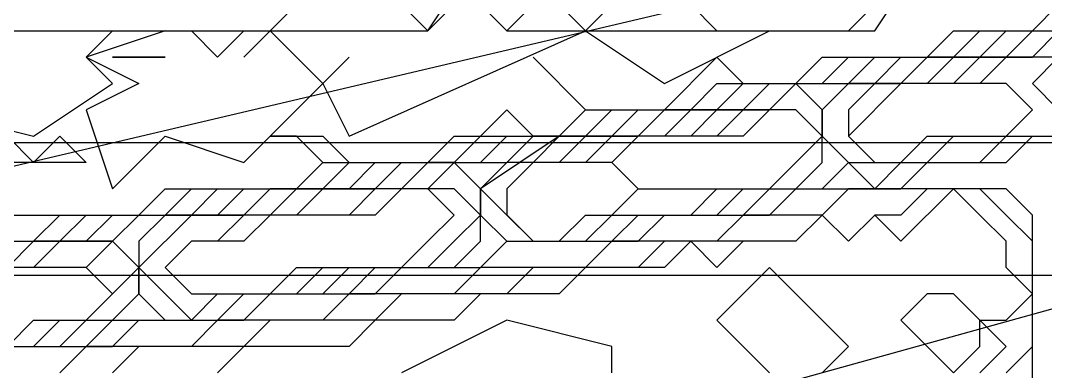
# Model space of a CAD drawing. Extents: x 46 to 224, y 52 to 151.
# Drawn here: x 69.16 to 92.37, y 129.82 to 137.76 of the extents above; entities that cross this region are included whole.
import ezdxf

# ---------------------------------------------------------------- set-up
doc = ezdxf.new("R2010")
doc.units = 0
doc.layers.add('OUTLINE', color=1, linetype='CONTINUOUS')

msp = doc.modelspace()

# ---------------------------------------------------------------- linework, layer by layer
for p, q in [((78.3865, 137.5278), (79.577, 139.3135)), ((88.5056, 137.5278), (89.696, 139.3135)), ((88.5056, 137.5278), (89.696, 139.3135)), ((74.8151, 137.5278), (75.4103, 138.123)), ((77.7913, 138.123), (78.3865, 137.5278)), ((78.3865, 137.5278), (78.9818, 138.123)), ((79.577, 138.123), (80.1722, 137.5278)), ((79.577, 138.123), (80.1722, 137.5278)), ((80.1722, 137.5278), (80.7675, 138.123)), ((81.3627, 138.123), (81.9579, 137.5278)), ((81.9579, 137.5278), (82.5532, 138.123)), ((84.3389, 138.123), (84.9341, 137.5278)), ((87.9103, 137.5278), (88.5056, 138.123)), ((87.9103, 137.5278), (88.5056, 138.123)), ((92.077, 137.5278), (92.6722, 138.123)), ((63.5056, 137.5278), (73.0294, 137.5278)), ((65.8865, 137.5278), (74.8151, 137.5278)), ((70.6484, 136.9326), (71.2437, 137.5278)), ((72.4341, 137.5278), (70.6484, 136.9326)), ((70.6484, 136.9326), (71.2437, 137.5278)), ((72.4341, 137.5278), (70.6484, 136.9326)), ((71.2437, 137.5278), (72.4341, 137.5278)), ((71.2437, 137.5278), (72.4341, 137.5278)), ((73.0294, 137.5278), (73.6246, 136.9326)), ((73.6246, 136.9326), (74.2198, 137.5278)), ((74.8151, 137.5278), (74.2198, 136.9326)), ((74.2198, 136.9326), (74.8151, 137.5278)), ((74.8151, 137.5278), (74.2198, 136.9326)), ((74.2198, 136.9326), (74.8151, 137.5278)), ((74.2198, 137.5278), (78.3865, 137.5278)), ((76.0056, 136.3373), (74.8151, 137.5278)), ((74.8151, 137.5278), (76.0056, 136.3373)), ((76.0056, 136.3373), (74.8151, 137.5278)), ((74.8151, 137.5278), (76.0056, 136.3373)), ((76.6008, 135.1468), (81.9579, 137.5278)), ((76.6008, 135.1468), (81.9579, 137.5278)), ((80.1722, 137.5278), (87.9103, 137.5278)), ((81.9579, 137.5278), (83.7437, 136.3373)), ((81.9579, 137.5278), (83.7437, 136.3373)), ((83.7437, 136.3373), (86.1246, 137.5278)), ((83.7437, 136.3373), (86.1246, 137.5278)), ((84.9341, 137.5278), (87.9103, 137.5278)), ((86.1246, 137.5278), (88.5056, 137.5278)), ((86.1246, 137.5278), (88.5056, 137.5278)), ((89.696, 136.9326), (90.2913, 137.5278)), ((90.2913, 136.9326), (90.8865, 137.5278)), ((90.2913, 137.5278), (92.077, 137.5278)), ((90.8865, 136.9326), (91.4818, 137.5278)), ((90.8865, 137.5278), (93.2675, 137.5278)), ((91.4818, 136.9326), (92.077, 137.5278)), ((91.4818, 136.9326), (92.077, 137.5278)), ((91.4818, 137.5278), (93.8627, 137.5278)), ((91.4818, 136.9326), (92.077, 137.5278)), ((92.077, 137.5278), (93.8627, 137.5278)), ((92.6722, 137.5278), (92.077, 136.9326)), ((92.077, 136.9326), (92.6722, 137.5278)), ((92.6722, 137.5278), (92.077, 136.9326)), ((92.077, 136.9326), (92.6722, 137.5278)), ((92.077, 136.9326), (92.6722, 137.5278)), ((92.6722, 137.5278), (92.077, 136.9326)), ((92.077, 137.5278), (94.4579, 137.5278)), ((92.6722, 137.5278), (92.077, 136.9326)), ((92.077, 137.5278), (94.4579, 137.5278)), ((92.6722, 137.5278), (92.077, 136.9326)), ((71.2437, 136.3373), (70.6484, 136.9326)), ((70.6484, 136.9326), (71.8389, 136.3373)), ((71.2437, 136.3373), (70.6484, 136.9326)), ((70.6484, 136.9326), (71.8389, 136.3373)), ((71.2437, 136.9326), (72.4341, 136.9326)), ((71.8389, 136.9326), (71.2437, 136.9326)), ((72.4341, 136.9326), (71.8389, 136.9326)), ((76.0056, 136.3373), (76.6008, 136.9326)), ((76.6008, 136.9326), (76.0056, 136.3373)), ((76.0056, 136.3373), (76.6008, 136.9326)), ((76.6008, 136.9326), (76.0056, 136.3373)), ((81.9579, 135.7421), (80.7675, 136.9326)), ((80.7675, 136.9326), (81.9579, 135.7421)), ((83.7437, 135.7421), (84.9341, 136.9326)), ((84.9341, 136.9326), (85.5294, 136.3373)), ((86.7198, 136.3373), (87.3151, 136.9326)), ((87.3151, 136.3373), (87.9103, 136.9326)), ((87.3151, 136.9326), (89.696, 136.9326)), ((87.9103, 136.3373), (88.5056, 136.9326)), ((87.9103, 136.9326), (90.2913, 136.9326)), ((88.5056, 136.3373), (89.1008, 136.9326)), ((88.5056, 136.3373), (89.1008, 136.9326)), ((88.5056, 136.9326), (90.8865, 136.9326)), ((88.5056, 136.3373), (89.1008, 136.9326)), ((89.1008, 136.9326), (91.4818, 136.9326)), ((89.1008, 136.3373), (89.696, 136.9326)), ((89.696, 136.9326), (89.1008, 136.3373)), ((89.1008, 136.9326), (91.4818, 136.9326)), ((89.1008, 136.9326), (91.4818, 136.9326)), ((90.2913, 136.9326), (89.696, 136.3373)), ((92.077, 136.9326), (89.696, 136.9326)), ((89.696, 136.9326), (92.077, 136.9326)), ((92.077, 136.9326), (89.696, 136.9326)), ((89.696, 136.9326), (92.077, 136.9326)), ((89.696, 136.9326), (92.077, 136.9326)), ((92.077, 136.9326), (89.696, 136.9326)), ((90.2913, 136.9326), (89.696, 136.3373)), ((90.2913, 136.9326), (89.696, 136.3373)), ((93.2675, 136.9326), (90.2913, 136.9326)), ((92.077, 136.9326), (90.2913, 136.9326)), ((90.8865, 136.9326), (90.2913, 136.3373)), ((92.077, 136.9326), (90.2913, 136.9326)), ((93.2675, 136.9326), (90.8865, 136.9326)), ((91.4818, 136.9326), (90.8865, 136.3373)), ((93.8627, 136.9326), (91.4818, 136.9326)), ((92.6722, 136.9326), (92.077, 136.3373)), ((69.4579, 135.1468), (71.2437, 136.3373)), ((69.4579, 135.1468), (71.2437, 136.3373)), ((71.8389, 136.3373), (70.6484, 135.7421)), ((71.8389, 136.3373), (70.6484, 135.7421)), ((74.2198, 134.5516), (76.0056, 136.3373)), ((74.2198, 134.5516), (76.0056, 136.3373)), ((76.0056, 136.3373), (76.6008, 135.1468)), ((76.0056, 136.3373), (76.6008, 135.1468)), ((84.3389, 135.7421), (84.9341, 136.3373)), ((84.9341, 135.7421), (85.5294, 136.3373)), ((84.9341, 136.3373), (87.3151, 136.3373)), ((85.5294, 135.7421), (86.1246, 136.3373)), ((85.5294, 135.7421), (86.1246, 136.3373)), ((85.5294, 136.3373), (87.9103, 136.3373)), ((85.5294, 136.3373), (86.7198, 136.3373)), ((85.5294, 135.7421), (86.1246, 136.3373)), ((86.1246, 136.3373), (88.5056, 136.3373)), ((86.1246, 135.7421), (86.7198, 136.3373)), ((86.7198, 136.3373), (86.1246, 135.7421)), ((86.1246, 135.7421), (86.7198, 136.3373)), ((86.7198, 136.3373), (86.1246, 135.7421)), ((86.1246, 135.7421), (86.7198, 136.3373)), ((86.1246, 136.3373), (88.5056, 136.3373)), ((86.1246, 136.3373), (88.5056, 136.3373)), ((86.7198, 136.3373), (88.5056, 136.3373)), ((87.3151, 135.7421), (86.7198, 136.3373)), ((86.7198, 136.3373), (88.5056, 136.3373)), ((87.3151, 135.7421), (86.7198, 136.3373)), ((86.7198, 136.3373), (89.1008, 136.3373)), ((87.9103, 136.3373), (87.3151, 135.7421)), ((87.9103, 136.3373), (87.3151, 135.7421)), ((87.9103, 136.3373), (87.3151, 135.7421)), ((87.9103, 136.3373), (87.3151, 135.7421)), ((87.9103, 136.3373), (87.3151, 135.7421)), ((87.9103, 136.3373), (87.3151, 135.7421)), ((87.9103, 136.3373), (87.3151, 135.7421)), ((89.696, 136.3373), (87.9103, 136.3373)), ((88.5056, 136.3373), (87.9103, 136.3373)), ((88.5056, 136.3373), (87.9103, 136.3373)), ((89.1008, 136.3373), (87.9103, 136.3373)), ((89.696, 136.3373), (87.9103, 136.3373)), ((90.2913, 136.3373), (87.9103, 136.3373)), ((88.5056, 136.3373), (87.9103, 135.7421)), ((89.1008, 136.3373), (87.9103, 135.1468)), ((89.696, 136.3373), (87.9103, 136.3373)), ((90.8865, 136.3373), (88.5056, 136.3373)), ((91.4818, 136.3373), (89.1008, 136.3373)), ((92.077, 135.7421), (91.4818, 136.3373)), ((92.077, 136.3373), (92.6722, 135.7421)), ((67.077, 135.7421), (69.4579, 135.1468)), ((67.077, 135.7421), (69.4579, 135.1468)), ((70.6484, 135.7421), (71.2437, 133.9564)), ((70.6484, 135.7421), (71.2437, 133.9564)), ((79.577, 135.1468), (80.1722, 135.7421)), ((80.1722, 135.7421), (80.7675, 135.1468)), ((81.3627, 135.1468), (81.9579, 135.7421)), ((81.3627, 135.1468), (81.9579, 135.7421)), ((81.9579, 135.1468), (82.5532, 135.7421)), ((81.9579, 135.7421), (84.3389, 135.7421)), ((81.9579, 135.7421), (83.7437, 135.7421)), ((82.5532, 135.1468), (83.1484, 135.7421)), ((82.5532, 135.7421), (84.9341, 135.7421)), ((83.1484, 135.7421), (85.5294, 135.7421)), ((83.1484, 135.1468), (83.7437, 135.7421)), ((83.7437, 135.7421), (83.1484, 135.1468)), ((83.1484, 135.1468), (83.7437, 135.7421)), ((83.7437, 135.7421), (83.1484, 135.1468)), ((83.1484, 135.1468), (83.7437, 135.7421)), ((83.7437, 135.7421), (83.1484, 135.1468)), ((83.1484, 135.1468), (83.7437, 135.7421)), ((83.1484, 135.1468), (83.7437, 135.7421)), ((83.7437, 135.7421), (86.1246, 135.7421)), ((86.1246, 135.7421), (83.7437, 135.7421)), ((83.7437, 135.7421), (86.1246, 135.7421)), ((86.1246, 135.7421), (83.7437, 135.7421)), ((83.7437, 135.7421), (86.1246, 135.7421)), ((86.7198, 135.7421), (83.7437, 135.7421)), ((83.7437, 135.7421), (85.5294, 135.7421)), ((84.3389, 135.7421), (83.7437, 135.1468)), ((83.7437, 135.7421), (85.5294, 135.7421)), ((84.3389, 135.7421), (83.7437, 135.1468)), ((84.9341, 135.7421), (84.3389, 135.1468)), ((86.7198, 135.7421), (84.3389, 135.7421)), ((84.9341, 135.7421), (84.3389, 135.1468)), ((86.7198, 135.7421), (84.3389, 135.7421)), ((86.7198, 135.7421), (84.9341, 135.7421)), ((86.7198, 135.7421), (84.9341, 135.7421)), ((85.5294, 135.7421), (84.9341, 135.1468)), ((86.7198, 135.7421), (85.5294, 135.7421)), ((86.1246, 135.7421), (85.5294, 135.1468)), ((86.7198, 135.7421), (86.1246, 135.7421)), ((87.3151, 135.1468), (86.7198, 135.7421)), ((87.9103, 134.5516), (86.7198, 135.7421)), ((87.3151, 135.1468), (86.7198, 135.7421)), ((87.3151, 135.1468), (86.7198, 135.7421)), ((87.3151, 135.1468), (86.7198, 135.7421)), ((87.3151, 135.1468), (86.7198, 135.7421)), ((87.3151, 135.1468), (86.7198, 135.7421)), ((87.3151, 135.7421), (87.3151, 135.1468)), ((87.3151, 135.7421), (87.3151, 135.1468)), ((87.3151, 135.1468), (87.3151, 135.7421)), ((87.3151, 135.7421), (87.3151, 135.1468)), ((87.3151, 135.1468), (87.3151, 135.7421)), ((87.3151, 135.7421), (87.3151, 135.1468)), ((87.3151, 135.7421), (87.3151, 135.1468)), ((87.3151, 135.7421), (87.3151, 135.1468)), ((87.3151, 135.7421), (87.3151, 135.1468)), ((87.9103, 135.7421), (87.9103, 135.1468)), ((91.4818, 135.1468), (92.077, 135.7421)), ((68.8627, 135.1468), (69.4579, 134.5516)), ((69.4579, 134.5516), (70.0532, 135.1468)), ((70.0532, 135.1468), (70.6484, 134.5516)), ((71.2437, 133.9564), (72.4341, 135.1468)), ((71.2437, 133.9564), (72.4341, 135.1468)), ((72.4341, 135.1468), (74.2198, 134.5516)), ((72.4341, 135.1468), (74.2198, 134.5516)), ((75.4103, 135.1468), (74.8151, 135.1468)), ((74.8151, 135.1468), (76.0056, 135.1468)), ((76.0056, 134.5516), (75.4103, 135.1468)), ((76.0056, 135.1468), (76.6008, 134.5516)), ((78.3865, 134.5516), (78.9818, 135.1468)), ((78.9818, 134.5516), (79.577, 135.1468)), ((78.9818, 135.1468), (79.577, 135.1468)), ((79.577, 134.5516), (80.1722, 135.1468)), ((81.3627, 135.1468), (79.577, 133.9564)), ((80.7675, 135.1468), (79.577, 133.9564)), ((80.7675, 135.1468), (79.577, 133.9564)), ((79.577, 134.5516), (80.1722, 135.1468)), ((79.577, 135.1468), (81.3627, 135.1468)), ((80.1722, 135.1468), (82.5532, 135.1468)), ((80.1722, 134.5516), (80.7675, 135.1468)), ((80.1722, 134.5516), (80.7675, 135.1468)), ((80.1722, 134.5516), (80.7675, 135.1468)), ((80.1722, 134.5516), (80.7675, 135.1468)), ((80.1722, 135.1468), (81.9579, 135.1468)), ((80.1722, 134.5516), (80.7675, 135.1468)), ((80.7675, 135.1468), (83.1484, 135.1468)), ((83.1484, 135.1468), (80.7675, 135.1468)), ((80.7675, 135.1468), (83.1484, 135.1468)), ((83.1484, 135.1468), (80.7675, 135.1468)), ((80.7675, 135.1468), (83.1484, 135.1468)), ((81.3627, 135.1468), (80.7675, 134.5516)), ((80.7675, 135.1468), (83.1484, 135.1468)), ((81.3627, 135.1468), (80.7675, 134.5516)), ((80.7675, 135.1468), (81.3627, 135.1468)), ((80.7675, 135.1468), (83.1484, 135.1468)), ((81.3627, 135.1468), (80.7675, 134.5516)), ((84.3389, 135.1468), (81.3627, 135.1468)), ((83.1484, 135.1468), (81.3627, 135.1468)), ((83.7437, 135.1468), (81.3627, 135.1468)), ((81.9579, 135.1468), (81.3627, 134.5516)), ((83.7437, 135.1468), (81.3627, 135.1468)), ((84.3389, 135.1468), (81.9579, 135.1468)), ((82.5532, 135.1468), (81.9579, 134.5516)), ((84.9341, 135.1468), (82.5532, 135.1468)), ((83.1484, 135.1468), (82.5532, 134.5516)), ((85.5294, 135.1468), (83.1484, 135.1468)), ((86.7198, 134.5516), (87.3151, 135.1468)), ((86.7198, 134.5516), (87.3151, 135.1468)), ((87.3151, 135.1468), (87.9103, 134.5516)), ((87.3151, 134.5516), (87.3151, 135.1468)), ((87.3151, 135.1468), (88.5056, 133.9564)), ((87.3151, 135.1468), (88.5056, 133.9564)), ((87.3151, 134.5516), (87.3151, 135.1468)), ((87.3151, 135.1468), (87.9103, 134.5516)), ((87.3151, 134.5516), (87.3151, 135.1468)), ((87.3151, 135.1468), (88.5056, 133.9564)), ((87.3151, 134.5516), (87.3151, 135.1468)), ((87.9103, 135.1468), (88.5056, 134.5516)), ((87.9103, 135.1468), (88.5056, 134.5516)), ((89.1008, 134.5516), (89.696, 135.1468)), ((89.696, 134.5516), (90.2913, 135.1468)), ((89.696, 135.1468), (91.4818, 135.1468)), ((90.2913, 135.1468), (92.6722, 135.1468)), ((90.8865, 134.5516), (91.4818, 135.1468)), ((90.8865, 134.5516), (91.4818, 135.1468)), ((91.4818, 135.1468), (93.8627, 135.1468)), ((91.4818, 134.5516), (92.077, 135.1468)), ((91.4818, 134.5516), (92.077, 135.1468)), ((91.4818, 134.5516), (92.077, 135.1468)), ((91.4818, 134.5516), (92.077, 135.1468)), ((91.4818, 135.1468), (93.2675, 135.1468)), ((91.4818, 134.5516), (92.077, 135.1468)), ((92.077, 135.1468), (94.4579, 135.1468)), ((92.077, 135.1468), (94.4579, 135.1468)), ((92.077, 135.1468), (94.4579, 135.1468)), ((92.077, 135.1468), (94.4579, 135.1468)), ((92.077, 135.1468), (94.4579, 135.1468)), ((70.6484, 134.5516), (68.2675, 134.5516)), ((75.4103, 133.9564), (76.0056, 134.5516)), ((75.4103, 133.9564), (76.0056, 134.5516)), ((76.0056, 133.9564), (76.6008, 134.5516)), ((76.0056, 134.5516), (78.9818, 134.5516)), ((76.6008, 133.9564), (77.196, 134.5516)), ((76.6008, 134.5516), (79.577, 134.5516)), ((76.6008, 134.5516), (78.3865, 134.5516)), ((77.196, 134.5516), (79.577, 134.5516)), ((77.196, 133.9564), (77.7913, 134.5516)), ((77.196, 133.9564), (77.7913, 134.5516)), ((77.196, 133.9564), (77.7913, 134.5516)), ((77.7913, 134.5516), (80.1722, 134.5516)), ((78.3865, 134.5516), (77.7913, 133.9564)), ((77.7913, 134.5516), (80.1722, 134.5516)), ((78.3865, 134.5516), (77.7913, 133.9564)), ((77.7913, 134.5516), (80.1722, 134.5516)), ((78.3865, 134.5516), (77.7913, 133.9564)), ((78.9818, 134.5516), (78.3865, 133.9564)), ((78.9818, 134.5516), (78.3865, 134.5516)), ((78.3865, 134.5516), (80.1722, 134.5516)), ((78.9818, 134.5516), (78.3865, 134.5516)), ((78.3865, 134.5516), (80.1722, 134.5516)), ((78.9818, 134.5516), (78.3865, 134.5516)), ((78.9818, 134.5516), (78.3865, 134.5516)), ((78.9818, 134.5516), (78.3865, 134.5516)), ((79.577, 133.9564), (78.9818, 134.5516)), ((79.577, 133.9564), (78.9818, 134.5516)), ((79.577, 133.9564), (78.9818, 134.5516)), ((79.577, 133.9564), (78.9818, 134.5516)), ((79.577, 133.9564), (78.9818, 134.5516)), ((79.577, 133.9564), (78.9818, 134.5516)), ((80.1722, 134.5516), (79.577, 133.9564)), ((80.1722, 134.5516), (79.577, 133.9564)), ((80.1722, 134.5516), (79.577, 133.9564)), ((80.1722, 134.5516), (79.577, 133.9564)), ((80.1722, 134.5516), (79.577, 133.9564)), ((80.7675, 134.5516), (80.1722, 134.5516)), ((80.7675, 134.5516), (80.1722, 134.5516)), ((81.3627, 134.5516), (80.1722, 134.5516)), ((81.9579, 134.5516), (80.1722, 134.5516)), ((80.7675, 134.5516), (80.1722, 133.9564)), ((80.7675, 134.5516), (80.1722, 134.5516)), ((82.5532, 134.5516), (80.7675, 134.5516)), ((82.5532, 134.5516), (83.1484, 133.9564)), ((83.1484, 133.9564), (82.5532, 134.5516)), ((86.1246, 133.9564), (86.7198, 134.5516)), ((86.1246, 133.9564), (86.7198, 134.5516)), ((86.7198, 133.9564), (87.3151, 134.5516)), ((86.7198, 133.9564), (87.3151, 134.5516)), ((86.7198, 133.9564), (87.3151, 134.5516)), ((86.7198, 133.9564), (87.3151, 134.5516)), ((87.3151, 133.9564), (87.9103, 134.5516)), ((87.9103, 134.5516), (90.8865, 134.5516)), ((87.9103, 134.5516), (90.8865, 134.5516)), ((88.5056, 133.9564), (89.1008, 134.5516)), ((88.5056, 133.9564), (89.1008, 134.5516)), ((88.5056, 134.5516), (89.696, 134.5516)), ((88.5056, 134.5516), (89.1008, 134.5516)), ((88.5056, 133.9564), (89.1008, 134.5516)), ((89.1008, 133.9564), (89.696, 134.5516)), ((89.1008, 133.9564), (89.696, 134.5516)), ((89.1008, 134.5516), (91.4818, 134.5516)), ((89.1008, 134.5516), (91.4818, 134.5516)), ((89.1008, 134.5516), (91.4818, 134.5516)), ((89.696, 134.5516), (91.4818, 134.5516)), ((89.696, 134.5516), (91.4818, 134.5516)), ((71.8389, 133.3611), (72.4341, 133.9564)), ((72.4341, 133.3611), (73.0294, 133.9564)), ((72.4341, 133.9564), (75.4103, 133.9564)), ((73.0294, 133.3611), (73.6246, 133.9564)), ((73.0294, 133.3611), (73.6246, 133.9564)), ((73.0294, 133.9564), (75.4103, 133.9564)), ((73.6246, 133.9564), (76.6008, 133.9564)), ((73.6246, 133.3611), (74.2198, 133.9564)), ((73.6246, 133.9564), (76.0056, 133.9564)), ((73.6246, 133.3611), (74.2198, 133.9564)), ((74.2198, 133.3611), (74.8151, 133.9564)), ((74.8151, 133.9564), (74.2198, 133.3611)), ((74.2198, 133.3611), (74.8151, 133.9564)), ((74.2198, 133.9564), (77.196, 133.9564)), ((74.2198, 133.9564), (77.196, 133.9564)), ((74.8151, 133.9564), (77.196, 133.9564)), ((75.4103, 133.9564), (74.8151, 133.9564)), ((74.8151, 133.9564), (77.196, 133.9564)), ((77.196, 133.9564), (74.8151, 133.9564)), ((74.8151, 133.9564), (77.196, 133.9564)), ((75.4103, 133.9564), (74.8151, 133.3611)), ((75.4103, 133.9564), (74.8151, 133.3611)), ((75.4103, 133.9564), (74.8151, 133.3611)), ((76.0056, 133.9564), (75.4103, 133.3611)), ((77.196, 133.9564), (75.4103, 133.9564)), ((77.7913, 133.9564), (75.4103, 133.9564)), ((77.7913, 133.9564), (75.4103, 133.9564)), ((76.0056, 133.9564), (75.4103, 133.3611)), ((77.7913, 133.9564), (75.4103, 133.9564)), ((78.3865, 133.9564), (76.0056, 133.9564)), ((78.9818, 133.9564), (76.0056, 133.9564)), ((77.196, 133.9564), (76.6008, 133.3611)), ((78.9818, 133.9564), (77.196, 133.9564)), ((77.7913, 133.9564), (77.196, 133.3611)), ((78.3865, 133.9564), (77.7913, 133.9564)), ((78.9818, 133.3611), (78.3865, 133.9564)), ((79.577, 133.3611), (78.9818, 133.9564)), ((79.577, 133.3611), (78.9818, 133.9564)), ((79.577, 133.9564), (80.7675, 132.7659)), ((79.577, 133.3611), (79.577, 133.9564)), ((79.577, 133.3611), (79.577, 133.9564)), ((79.577, 133.9564), (79.577, 133.3611)), ((79.577, 133.3611), (79.577, 133.9564)), ((79.577, 133.9564), (79.577, 133.3611)), ((79.577, 133.3611), (79.577, 133.9564)), ((79.577, 133.9564), (79.577, 133.3611)), ((79.577, 133.9564), (79.577, 133.3611)), ((79.577, 132.7659), (79.577, 133.9564)), ((79.577, 133.9564), (80.7675, 132.7659)), ((79.577, 133.9564), (80.7675, 132.7659)), ((79.577, 133.9564), (79.577, 133.3611)), ((79.577, 132.7659), (79.577, 133.9564)), ((80.1722, 133.9564), (80.1722, 133.3611)), ((82.5532, 133.3611), (83.1484, 133.9564)), ((83.1484, 133.9564), (86.1246, 133.9564)), ((84.3389, 133.3611), (84.9341, 133.9564)), ((84.9341, 133.3611), (85.5294, 133.9564)), ((84.9341, 133.3611), (85.5294, 133.9564)), ((84.9341, 133.9564), (86.1246, 133.9564)), ((85.5294, 133.9564), (86.7198, 133.9564)), ((85.5294, 133.3611), (86.1246, 133.9564)), ((85.5294, 133.3611), (86.1246, 133.9564)), ((85.5294, 133.9564), (86.7198, 133.9564)), ((85.5294, 133.3611), (86.1246, 133.9564)), ((86.1246, 133.3611), (86.7198, 133.9564)), ((86.1246, 133.3611), (86.7198, 133.9564)), ((86.1246, 133.9564), (87.3151, 133.9564)), ((86.1246, 133.9564), (86.7198, 133.9564)), ((86.1246, 133.9564), (86.7198, 133.9564)), ((86.7198, 133.9564), (89.1008, 133.9564)), ((86.7198, 133.9564), (89.1008, 133.9564)), ((87.9103, 133.9564), (87.3151, 133.3611)), ((87.9103, 133.9564), (87.3151, 133.3611)), ((91.4818, 133.9564), (87.9103, 133.9564)), ((91.4818, 133.9564), (87.9103, 133.9564)), ((89.696, 133.9564), (89.1008, 133.3611)), ((90.2913, 133.9564), (89.1008, 132.7659)), ((90.2913, 133.9564), (89.1008, 132.7659)), ((90.8865, 133.9564), (89.696, 133.9564)), ((90.8865, 133.3611), (90.2913, 133.9564)), ((90.8865, 133.3611), (90.2913, 133.9564)), ((91.4818, 133.3611), (90.8865, 133.9564)), ((92.077, 133.3611), (91.4818, 133.9564)), ((92.077, 133.3611), (91.4818, 133.9564)), ((68.8627, 133.3611), (71.8389, 133.3611)), ((69.4579, 132.7659), (70.0532, 133.3611)), ((70.0532, 132.7659), (70.6484, 133.3611)), ((70.0532, 133.3611), (72.4341, 133.3611)), ((70.6484, 132.7659), (71.2437, 133.3611)), ((70.6484, 132.7659), (71.2437, 133.3611)), ((70.6484, 133.3611), (73.0294, 133.3611)), ((70.6484, 132.7659), (71.2437, 133.3611)), ((71.2437, 133.3611), (73.0294, 133.3611)), ((71.2437, 132.7659), (71.8389, 133.3611)), ((71.2437, 132.7659), (71.8389, 133.3611)), ((71.2437, 133.3611), (73.6246, 133.3611)), ((71.2437, 133.3611), (73.6246, 133.3611)), ((73.0294, 133.3611), (71.8389, 132.1707)), ((71.8389, 133.3611), (74.2198, 133.3611)), ((72.4341, 133.3611), (71.8389, 132.7659)), ((71.8389, 133.3611), (74.2198, 133.3611)), ((72.4341, 133.3611), (71.8389, 132.7659)), ((72.4341, 133.3611), (71.8389, 132.7659)), ((73.0294, 133.3611), (71.8389, 132.1707)), ((72.4341, 133.3611), (71.8389, 132.7659)), ((74.2198, 133.3611), (72.4341, 133.3611)), ((74.8151, 133.3611), (72.4341, 133.3611)), ((74.8151, 133.3611), (72.4341, 133.3611)), ((74.8151, 133.3611), (72.4341, 133.3611)), ((75.4103, 133.3611), (73.0294, 133.3611)), ((75.4103, 133.3611), (73.0294, 133.3611)), ((74.2198, 133.3611), (73.6246, 132.7659)), ((76.6008, 133.3611), (74.2198, 133.3611)), ((74.8151, 133.3611), (74.2198, 132.7659)), ((77.196, 133.3611), (74.8151, 133.3611)), ((78.3865, 132.7659), (78.9818, 133.3611)), ((78.9818, 132.7659), (79.577, 133.3611)), ((79.577, 132.7659), (79.577, 133.3611)), ((80.1722, 132.7659), (79.577, 133.3611)), ((79.577, 133.3611), (80.1722, 132.7659)), ((80.1722, 132.7659), (79.577, 133.3611)), ((79.577, 133.3611), (80.1722, 132.7659)), ((79.577, 132.7659), (79.577, 133.3611)), ((79.577, 133.3611), (80.1722, 132.7659)), ((79.577, 133.3611), (80.1722, 132.7659)), ((79.577, 132.7659), (79.577, 133.3611)), ((79.577, 133.3611), (80.1722, 132.7659)), ((80.1722, 133.3611), (80.7675, 132.7659)), ((81.3627, 132.7659), (81.9579, 133.3611)), ((81.3627, 132.7659), (81.9579, 133.3611)), ((81.9579, 132.7659), (82.5532, 133.3611)), ((81.9579, 132.7659), (82.5532, 133.3611)), ((81.9579, 133.3611), (84.3389, 133.3611)), ((81.9579, 133.3611), (82.5532, 133.3611)), ((82.5532, 133.3611), (84.9341, 133.3611)), ((82.5532, 132.7659), (83.1484, 133.3611)), ((82.5532, 133.3611), (84.9341, 133.3611)), ((82.5532, 132.7659), (83.1484, 133.3611)), ((83.1484, 132.7659), (83.7437, 133.3611)), ((83.1484, 132.7659), (83.7437, 133.3611)), ((83.1484, 132.7659), (83.7437, 133.3611)), ((83.1484, 133.3611), (85.5294, 133.3611)), ((83.1484, 133.3611), (85.5294, 133.3611)), ((83.7437, 133.3611), (86.1246, 133.3611)), ((83.7437, 133.3611), (86.1246, 133.3611)), ((83.7437, 133.3611), (85.5294, 133.3611)), ((85.5294, 133.3611), (84.9341, 132.7659)), ((85.5294, 133.3611), (84.9341, 132.7659)), ((87.3151, 133.3611), (85.5294, 133.3611)), ((87.3151, 133.3611), (85.5294, 133.3611)), ((87.3151, 133.3611), (86.7198, 132.7659)), ((87.3151, 133.3611), (86.7198, 132.7659)), ((87.3151, 133.3611), (86.7198, 132.7659)), ((87.9103, 132.7659), (87.3151, 133.3611)), ((87.9103, 132.7659), (87.3151, 133.3611)), ((87.9103, 132.7659), (87.3151, 133.3611)), ((88.5056, 133.3611), (87.9103, 132.7659)), ((88.5056, 133.3611), (87.9103, 132.7659)), ((88.5056, 133.3611), (87.9103, 132.7659)), ((89.1008, 133.3611), (88.5056, 133.3611)), ((89.1008, 132.7659), (88.5056, 133.3611)), ((89.1008, 132.7659), (88.5056, 133.3611)), ((91.4818, 132.7659), (90.8865, 133.3611)), ((91.4818, 132.7659), (90.8865, 133.3611)), ((92.077, 132.7659), (91.4818, 133.3611)), ((92.077, 86.9326), (92.077, 133.3611)), ((92.077, 86.9326), (92.077, 133.3611)), ((67.077, 132.7659), (69.4579, 132.7659)), ((67.6722, 132.7659), (70.0532, 132.7659)), ((68.2675, 132.7659), (70.6484, 132.7659)), ((68.2675, 132.7659), (70.6484, 132.7659)), ((68.2675, 132.7659), (70.6484, 132.7659)), ((68.8627, 132.7659), (71.2437, 132.7659)), ((69.4579, 132.7659), (68.8627, 132.1707)), ((69.4579, 132.7659), (68.8627, 132.1707)), ((69.4579, 132.7659), (68.8627, 132.1707)), ((70.0532, 132.7659), (69.4579, 132.1707)), ((71.2437, 132.7659), (69.4579, 132.7659)), ((69.4579, 132.7659), (71.2437, 132.7659)), ((71.2437, 132.7659), (69.4579, 132.7659)), ((71.2437, 132.7659), (69.4579, 132.7659)), ((70.0532, 132.7659), (69.4579, 132.1707)), ((71.2437, 132.7659), (69.4579, 132.7659)), ((71.2437, 132.7659), (70.0532, 132.7659)), ((71.2437, 132.7659), (70.0532, 132.7659)), ((71.2437, 132.7659), (70.6484, 132.1707)), ((71.8389, 132.1707), (71.2437, 132.7659)), ((71.8389, 132.1707), (71.2437, 132.7659)), ((71.8389, 132.1707), (71.2437, 132.7659)), ((71.8389, 132.1707), (71.2437, 132.7659)), ((71.8389, 132.1707), (71.2437, 132.7659)), ((71.8389, 132.1707), (71.2437, 132.7659)), ((71.8389, 132.1707), (71.2437, 132.7659)), ((71.8389, 132.7659), (71.8389, 132.1707)), ((71.8389, 132.7659), (71.8389, 132.1707)), ((71.8389, 132.7659), (71.8389, 131.5754)), ((71.8389, 132.7659), (71.8389, 131.5754)), ((73.0294, 132.7659), (72.4341, 132.1707)), ((73.0294, 132.7659), (72.4341, 132.1707)), ((73.6246, 132.7659), (73.0294, 132.7659)), ((74.2198, 132.7659), (73.0294, 132.7659)), ((77.7913, 132.1707), (78.3865, 132.7659)), ((78.3865, 132.1707), (78.9818, 132.7659)), ((78.9818, 132.1707), (79.577, 132.7659)), ((78.9818, 132.1707), (79.577, 132.7659)), ((78.9818, 132.1707), (79.577, 132.7659)), ((78.9818, 132.1707), (79.577, 132.7659)), ((78.9818, 132.1707), (79.577, 132.7659)), ((79.577, 132.1707), (80.1722, 132.7659)), ((79.577, 132.1707), (80.1722, 132.7659)), ((80.1722, 132.7659), (83.1484, 132.7659)), ((80.1722, 132.7659), (83.1484, 132.7659)), ((80.1722, 132.7659), (83.1484, 132.7659)), ((80.1722, 132.7659), (82.5532, 132.7659)), ((80.1722, 132.7659), (82.5532, 132.7659)), ((80.7675, 132.7659), (81.9579, 132.7659)), ((80.7675, 132.7659), (81.9579, 132.7659)), ((80.7675, 132.7659), (81.3627, 132.7659)), ((80.7675, 132.7659), (81.3627, 132.7659)), ((82.5532, 132.7659), (81.9579, 132.1707)), ((82.5532, 132.7659), (81.9579, 132.1707)), ((84.9341, 132.7659), (82.5532, 132.7659)), ((84.9341, 132.7659), (82.5532, 132.7659)), ((83.7437, 132.7659), (83.1484, 132.1707)), ((86.7198, 132.7659), (83.7437, 132.7659)), ((84.3389, 132.7659), (83.7437, 132.1707)), ((84.3389, 132.7659), (83.7437, 132.1707)), ((84.9341, 132.1707), (84.3389, 132.7659)), ((84.9341, 132.1707), (84.3389, 132.7659)), ((85.5294, 132.7659), (84.9341, 132.1707)), ((85.5294, 132.7659), (84.9341, 132.1707)), ((86.7198, 132.7659), (85.5294, 132.7659)), ((86.7198, 132.7659), (85.5294, 132.7659)), ((91.4818, 132.1707), (91.4818, 132.7659)), ((91.4818, 132.1707), (91.4818, 132.7659)), ((92.077, 130.3849), (92.077, 132.7659)), ((69.4579, 132.1707), (66.4818, 132.1707)), ((69.4579, 132.1707), (67.077, 132.1707)), ((70.6484, 132.1707), (67.6722, 132.1707)), ((70.6484, 132.1707), (68.2675, 132.1707)), ((70.6484, 132.1707), (71.2437, 131.5754)), ((71.2437, 131.5754), (70.6484, 132.1707)), ((71.2437, 131.5754), (70.6484, 132.1707)), ((71.2437, 131.5754), (71.8389, 132.1707)), ((71.8389, 132.1707), (73.0294, 130.9802)), ((71.8389, 131.5754), (71.8389, 132.1707)), ((71.8389, 131.5754), (71.8389, 132.1707)), ((71.8389, 132.1707), (73.0294, 130.9802)), ((71.8389, 131.5754), (71.8389, 132.1707)), ((71.8389, 131.5754), (71.8389, 132.1707)), ((72.4341, 132.1707), (73.0294, 131.5754)), ((72.4341, 132.1707), (73.0294, 131.5754)), ((74.8151, 131.5754), (75.4103, 132.1707)), ((75.4103, 131.5754), (76.0056, 132.1707)), ((75.4103, 132.1707), (77.7913, 132.1707)), ((76.0056, 131.5754), (76.6008, 132.1707)), ((76.0056, 131.5754), (76.6008, 132.1707)), ((76.0056, 132.1707), (78.3865, 132.1707)), ((76.6008, 132.1707), (78.9818, 132.1707)), ((76.6008, 131.5754), (77.196, 132.1707)), ((76.6008, 131.5754), (77.196, 132.1707)), ((76.6008, 132.1707), (78.9818, 132.1707)), ((76.6008, 131.5754), (77.196, 132.1707)), ((77.196, 131.5754), (77.7913, 132.1707)), ((77.196, 131.5754), (77.7913, 132.1707)), ((77.196, 132.1707), (78.9818, 132.1707)), ((77.196, 132.1707), (78.9818, 132.1707)), ((77.196, 132.1707), (78.9818, 132.1707)), ((77.7913, 132.1707), (79.577, 132.1707)), ((77.7913, 132.1707), (79.577, 132.1707)), ((79.577, 132.1707), (78.9818, 131.5754)), ((79.577, 132.1707), (78.9818, 131.5754)), ((81.9579, 132.1707), (79.577, 132.1707)), ((81.9579, 132.1707), (79.577, 132.1707)), ((80.7675, 132.1707), (80.1722, 131.5754)), ((83.1484, 132.1707), (80.7675, 132.1707)), ((81.9579, 132.1707), (81.3627, 131.5754)), ((81.9579, 132.1707), (81.3627, 131.5754)), ((83.7437, 132.1707), (81.9579, 132.1707)), ((83.7437, 132.1707), (81.9579, 132.1707)), ((86.1246, 132.1707), (84.9341, 130.9802)), ((86.1246, 132.1707), (84.9341, 130.9802)), ((86.7198, 131.5754), (86.1246, 132.1707)), ((86.7198, 131.5754), (86.1246, 132.1707)), ((92.077, 131.5754), (91.4818, 132.1707)), ((92.077, 131.5754), (91.4818, 132.1707)), ((70.6484, 130.9802), (71.2437, 131.5754)), ((70.6484, 130.9802), (71.2437, 131.5754)), ((71.2437, 130.9802), (71.8389, 131.5754)), ((71.2437, 130.9802), (71.8389, 131.5754)), ((71.2437, 130.9802), (71.8389, 131.5754)), ((71.2437, 130.9802), (71.8389, 131.5754)), ((71.8389, 131.5754), (72.4341, 130.9802)), ((71.8389, 131.5754), (72.4341, 130.9802)), ((73.0294, 130.9802), (73.6246, 131.5754)), ((73.0294, 130.9802), (73.6246, 131.5754)), ((73.0294, 131.5754), (75.4103, 131.5754)), ((73.0294, 131.5754), (74.8151, 131.5754)), ((73.6246, 131.5754), (76.0056, 131.5754)), ((73.6246, 130.9802), (74.2198, 131.5754)), ((73.6246, 131.5754), (76.0056, 131.5754)), ((73.6246, 130.9802), (74.2198, 131.5754)), ((74.2198, 130.9802), (74.8151, 131.5754)), ((74.2198, 130.9802), (74.8151, 131.5754)), ((74.2198, 130.9802), (74.8151, 131.5754)), ((74.2198, 131.5754), (76.6008, 131.5754)), ((74.2198, 131.5754), (76.6008, 131.5754)), ((74.8151, 131.5754), (77.196, 131.5754)), ((74.8151, 131.5754), (77.196, 131.5754)), ((74.8151, 131.5754), (76.6008, 131.5754)), ((76.6008, 131.5754), (76.0056, 130.9802)), ((76.6008, 131.5754), (76.0056, 130.9802)), ((78.9818, 131.5754), (76.6008, 131.5754)), ((78.9818, 131.5754), (76.6008, 131.5754)), ((77.7913, 131.5754), (77.196, 130.9802)), ((80.1722, 131.5754), (77.7913, 131.5754)), ((79.577, 131.5754), (78.9818, 130.9802)), ((79.577, 131.5754), (78.9818, 130.9802)), ((81.3627, 131.5754), (79.577, 131.5754)), ((81.3627, 131.5754), (79.577, 131.5754)), ((87.3151, 130.9802), (86.7198, 131.5754)), ((87.3151, 130.9802), (86.7198, 131.5754)), ((89.696, 131.5754), (89.1008, 130.9802)), ((90.2913, 131.5754), (89.696, 131.5754)), ((90.8865, 130.9802), (90.2913, 131.5754)), ((91.4818, 130.9802), (92.077, 131.5754)), ((91.4818, 130.9802), (92.077, 131.5754)), ((68.8627, 130.3849), (69.4579, 130.9802)), ((69.4579, 130.3849), (70.0532, 130.9802)), ((69.4579, 130.9802), (70.6484, 130.9802)), ((70.0532, 130.3849), (70.6484, 130.9802)), ((70.0532, 130.3849), (70.6484, 130.9802)), ((70.0532, 130.9802), (70.6484, 130.9802)), ((70.6484, 130.9802), (71.2437, 130.9802)), ((70.6484, 130.3849), (71.2437, 130.9802)), ((70.6484, 130.3849), (71.2437, 130.9802)), ((70.6484, 130.9802), (71.2437, 130.9802)), ((70.6484, 130.3849), (71.2437, 130.9802)), ((71.2437, 130.3849), (71.8389, 130.9802)), ((71.2437, 130.3849), (71.8389, 130.9802)), ((71.2437, 130.9802), (74.2198, 130.9802)), ((71.8389, 130.9802), (74.2198, 130.9802)), ((71.8389, 130.9802), (74.2198, 130.9802)), ((72.4341, 130.9802), (73.6246, 130.9802)), ((72.4341, 130.9802), (73.6246, 130.9802)), ((73.6246, 130.9802), (73.0294, 130.3849)), ((73.6246, 130.9802), (73.0294, 130.3849)), ((76.0056, 130.9802), (73.6246, 130.9802)), ((76.0056, 130.9802), (73.6246, 130.9802)), ((74.8151, 130.9802), (74.2198, 130.3849)), ((77.196, 130.9802), (74.8151, 130.9802)), ((77.196, 130.9802), (76.6008, 130.3849)), ((77.196, 130.9802), (76.6008, 130.3849)), ((78.9818, 130.9802), (77.196, 130.9802)), ((78.9818, 130.9802), (77.196, 130.9802)), ((80.1722, 130.9802), (77.7913, 129.7897)), ((80.1722, 130.9802), (77.7913, 129.7897)), ((82.5532, 130.3849), (80.1722, 130.9802)), ((82.5532, 130.3849), (80.1722, 130.9802)), ((84.9341, 130.9802), (86.1246, 129.7897)), ((84.9341, 130.9802), (86.1246, 129.7897)), ((87.9103, 130.3849), (87.3151, 130.9802)), ((87.9103, 130.3849), (87.3151, 130.9802)), ((89.1008, 130.9802), (90.2913, 129.7897)), ((90.8865, 130.3849), (90.8865, 130.9802)), ((91.4818, 130.3849), (90.8865, 130.9802)), ((90.8865, 130.9802), (91.4818, 130.9802)), ((91.4818, 130.3849), (90.8865, 130.9802)), ((90.8865, 130.9802), (91.4818, 130.9802)), ((67.6722, 130.3849), (69.4579, 130.3849)), ((68.2675, 130.3849), (70.0532, 130.3849)), ((68.2675, 130.3849), (70.6484, 130.3849)), ((68.2675, 130.3849), (70.0532, 130.3849)), ((68.2675, 130.3849), (70.6484, 130.3849)), ((68.8627, 130.3849), (71.2437, 130.3849)), ((68.8627, 130.3849), (71.2437, 130.3849)), ((68.8627, 130.3849), (70.6484, 130.3849)), ((70.6484, 130.3849), (70.0532, 129.7897)), ((70.6484, 130.3849), (70.0532, 129.7897)), ((73.0294, 130.3849), (70.6484, 130.3849)), ((73.0294, 130.3849), (70.6484, 130.3849)), ((71.8389, 130.3849), (71.2437, 129.7897)), ((74.2198, 130.3849), (71.8389, 130.3849)), ((74.2198, 130.3849), (73.6246, 129.7897)), ((74.2198, 130.3849), (73.6246, 129.7897)), ((76.6008, 130.3849), (74.2198, 130.3849)), ((76.6008, 130.3849), (74.2198, 130.3849)), ((82.5532, 129.7897), (82.5532, 130.3849)), ((82.5532, 129.7897), (82.5532, 130.3849)), ((87.3151, 129.7897), (87.9103, 130.3849)), ((87.3151, 129.7897), (87.9103, 130.3849)), ((90.2913, 129.7897), (90.8865, 130.3849)), ((90.8865, 129.7897), (91.4818, 130.3849)), ((90.8865, 129.7897), (91.4818, 130.3849)), ((91.4818, 129.7897), (92.077, 130.3849))]:
    msp.add_line(p, q)
at = {"layer": 'OUTLINE', "color": 1}
for p, q in [((50, 130), (135, 150)), ((70, 125), (135, 143)), ((55, 135), (215, 135)), ((50, 132), (220, 132))]:
    msp.add_line(p, q, dxfattribs=at)

doc.saveas('drawing.dxf')
